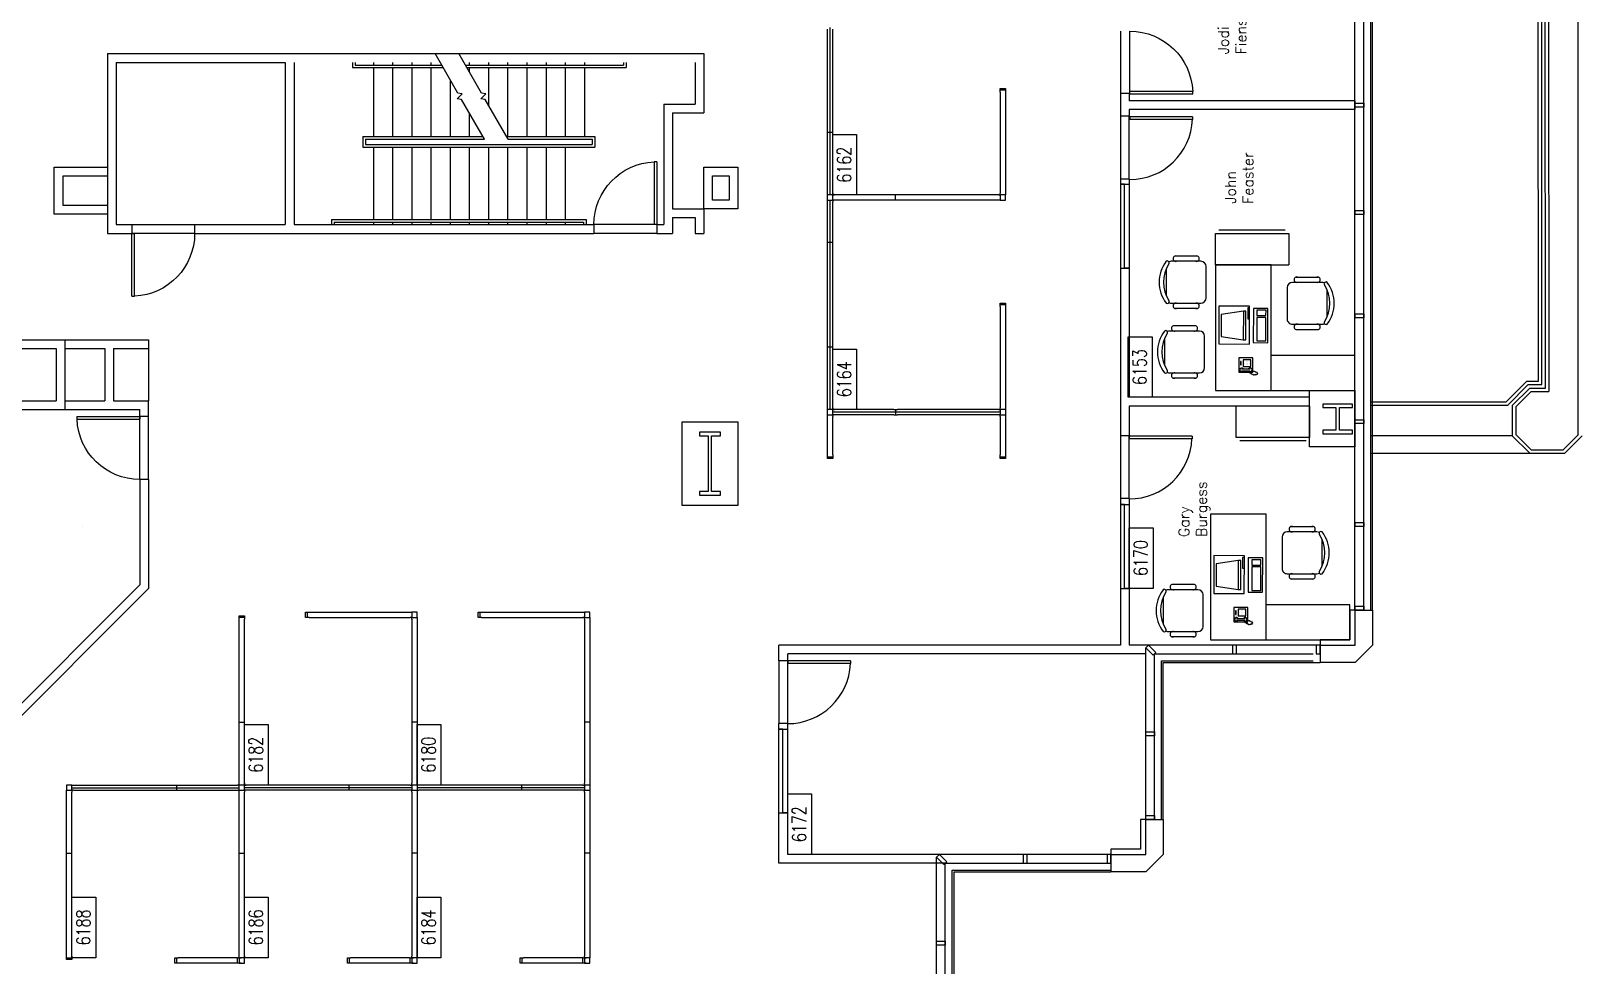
# Model space of a CAD drawing. Header units: millimetres. Extents: x 43 to 3711, y 1330 to 4598.
# Drawn here: x 1454 to 2342, y 3679 to 4215 of the extents above; entities that cross this region are included whole.
import ezdxf
from ezdxf.enums import TextEntityAlignment as Align

# ---------------------------------------------------------------- set-up
doc = ezdxf.new("R2010")
doc.units = ezdxf.units.MM
for name, color, linetype in [('CHAIRS', 4, 'Continuous'), ('CPU', 6, 'Continuous'), ('E-B-CORE', 8, 'Continuous'), ('E-B-FURR', 6, 'Continuous'), ('E-B-GLAZ', 8, 'Continuous'), ('E-B-MULL', 8, 'Continuous'), ('E-B-SHEL', 2, 'Continuous'), ('E-C-HEAD', 5, 'Continuous'), ('E-F-DOOR', 3, 'Continuous'), ('E-F-SILL', 8, 'Continuous'), ('E-F-STAIR', 8, 'Continuous'), ('E-F-TERR', 4, 'Continuous'), ('E-S-COLM', 8, 'Continuous'), ('EMPLOYEE', 1, 'Continuous'), ('FURNITURE', 3, 'Continuous'), ('PANELS_201', 6, 'Continuous'), ('PHONES', 4, 'Continuous'), ('RMNUM', 40, 'Continuous')]:
    doc.layers.add(name, color=color, linetype=linetype)
doc.styles.add('ARCHITXT', font='simplex.shx')
doc.styles.add('ROMANS', font='romans', dxfattribs={"width": 0.75, "height": 8})

# ---------------------------------------------------------------- blocks, each defined once
blk = doc.blocks.new('DR-36')
for p, q in [((0, 36), (0, 0)), ((0, 36), (1.5, 36)), ((1.5, 36), (1.5, 0)), ((0, 0), (1.5, 0))]:
    blk.add_line(p, q)
blk.add_arc((0, 0), 36, 0, 87.61406)
blk = doc.blocks.new('RMNUM')
at = {"layer": 'RMNUM'}
blk.add_lwpolyline([(-16.33354, 6.674702), (18.388073, 6.674702), (18.388073, -6.982766), (-16.33354, -6.982766), (-16.33354, 6.674702)], dxfattribs=at)
at = {"layer": 'RMNUM', "style": 'ROMANS', "width": 0.75}
blk.add_attdef('NUMBER', text='', height=8, dxfattribs=at).set_placement((1.027267, 0.114097), align=Align.MIDDLE_CENTER)
blk = doc.blocks.new('DESK3')
for p, q in [((72, 0), (0, 0)), ((0, 0), (0, -80)), ((72, -32), (72, 0)), ((0, -32), (72, -32)), ((20, -80), (20, -32)), ((0, -80), (20, -80))]:
    blk.add_line(p, q)
blk = doc.blocks.new('RECTANG')
for p, q in [((1, 1), (0, 1)), ((0, 1), (0, 0)), ((1, 0), (1, 1)), ((0, 0), (1, 0))]:
    blk.add_line(p, q)
blk = doc.blocks.new('FNPHONE')
for p, q in [((-9.1, 0.22), (-9.7, 0.02)), ((-8.9, 0.62), (-9.5, 0.42)), ((-8.7, 1.02), (-9.3, 0.82)), ((-8.5, 1.42), (-9.1, 1.22)), ((-8.3, 1.82), (-8.9, 1.62)), ((-7.14, 0.56), (-7.5, -0.58)), ((-7.29, 6.54), (-7.29, 1.54)), ((-6.29, 6.54), (-6.29, 1.54)), ((-3.87, 4.85), (-3.87, 4.85)), ((-3.87, 3.91), (-3.87, 3.91)), ((-3.87, 2.97), (-3.87, 2.97)), ((-3.87, 2.03), (-3.87, 2.03)), ((-2.94, 4.85), (-2.94, 4.85)), ((-2.94, 3.91), (-2.94, 3.91)), ((-2.94, 2.97), (-2.94, 2.97)), ((-2.94, 2.03), (-2.94, 2.03)), ((-2, 4.85), (-2, 4.85)), ((-2, 3.91), (-2, 3.91)), ((-2, 2.97), (-2, 2.97)), ((-2, 2.03), (-2, 2.03)), ((-9.3, -0.18), (-9.9, -0.38)), ((-9.3, -0.58), (-9.9, -0.78)), ((-9.3, -0.98), (-9.9, -1.18)), ((-9.3, -1.38), (-9.9, -1.58)), ((-9.1, -1.78), (-9.7, -1.98)), ((-8.9, -2.18), (-9.5, -2.38)), ((-8.43, -2.46), (-9.03, -2.66)), ((-7.9, -1.98), (-8.5, -2.18)), ((-7.7, -1.58), (-8.3, -1.78)), ((-7.5, -1.18), (-8.1, -1.38)), ((-7.3, -0.78), (-7.9, -0.98))]:
    blk.add_line(p, q)
for centre, start, end in [((-6.79, 6.54), 298.49146, 241.50854), ((-6.79, 1.54), 118.49146, 61.50854)]:
    blk.add_arc(centre, 1.05, start, end)
for p, xscale, yscale, zscale in [((-8.21, 0), 8.20528234483245, 8.104073169521023, 8.20528234483245), ((-4.81, 1.25), 3.75, 4.375, 3.75), ((-4.03, 6.72), 2.03125, 0.46875, 2.03125)]:
    blk.add_blockref('RECTANG', p, dxfattribs=dict(xscale=xscale, yscale=yscale, zscale=zscale))
blk = doc.blocks.new('CHAIR7')
for p, q in [((0, 9), (0, -9)), ((20, 12), (3, 12)), ((5.12, 15.04), (17.88, 15.04)), ((23, -7.44), (23, 7.44)), ((3, -12), (20, -12)), ((5.12, -15), (17.88, -15))]:
    blk.add_line(p, q)
for centre, radius, start, end in [((3, 9), 3, 90, 180), ((5.56, 13.54), 1.56, 73.7398, 286.2602), ((17.44, 13.54), 1.56, 253.7398, 106.2602), ((20, 9), 3, 62.41556, 90), ((22.34, 11.12), 1.1, 53.30994, 212.02741), ((4.82, 0), 19.64, 327.57575, 32.42425), ((7, 0), 20, 323.1301, 36.8699), ((3, -9), 3, 180, 270), ((5.56, -13.5), 1.56, 73.7398, 286.2602), ((17.44, -13.5), 1.56, 253.7398, 106.2602), ((20, -9), 3, 270, 297.58444), ((22.34, -11.12), 1.1, 147.97259, 306.69006)]:
    blk.add_arc(centre, radius, start, end)
blk = doc.blocks.new('IBMAT', base_point=(61, 306))
for p, q in [((75, 307), (75, 306)), ((81, 307), (75, 307)), ((81, 306), (81, 307))]:
    blk.add_line(p, q)
at = {"xscale": 21, "yscale": 17, "zscale": 21}
blk.add_blockref('RECTANG', (61, 306), dxfattribs=at)
blk = doc.blocks.new('KEYBOARD', base_point=(60, 294))
for p, xscale, yscale, zscale in [((60, 294), 19, 8, 19), ((61, 295), 13, 5, 13), ((75, 295), 3, 5, 3)]:
    blk.add_blockref('RECTANG', p, dxfattribs=dict(xscale=xscale, yscale=yscale, zscale=zscale))
blk = doc.blocks.new('COMPUTER')
for p, q in [((-6.64, 16.23), (-8.5, 3.5)), ((6.08, 16.23), (-6.64, 16.23)), ((8, 3.5), (6.08, 16.23)), ((-8.5, 3.5), (-8.5, 2.04)), ((8, 3.5), (-8.5, 3.5)), ((-8.5, 2.04), (8, 2.04)), ((8, 2.04), (8, 3.5))]:
    blk.add_line(p, q)
at = {"xscale": 1.033846153846154, "yscale": 1.033846153846154, "zscale": 1.033846153846154}
for name, p in [('IBMAT', (-10.86, 0)), ('KEYBOARD', (-10.05, -10.5))]:
    blk.add_blockref(name, p, dxfattribs=at)
blk = doc.blocks.new('FC42X18D')
for p, q in [((-21, 0), (-21, -18)), ((-21, 0), (21, 0)), ((21, -18), (21, 0)), ((-21, -18), (21, -18)), ((-19, -20), (19, -20))]:
    blk.add_line(p, q)
blk = doc.blocks.new('A$C2AA66EEE')
blk.add_line((1921.11, 1100.65), (1921.11, 1100.65))
at = {"layer": 'E-B-CORE'}
for p, q in [((1988, 1267), (1988, 1111)), ((1993, 1267), (1993, 1116)), ((2023, 1139), (2023, 1116)), ((2028, 1139), (2028, 1111)), ((2028, 1111), (1988, 1111)), ((2023, 1116), (1993, 1116)), ((2192, 1086.5), (2089, 1086.5)), ((2089, 1086.5), (2089, 1072.5)), ((2192, 1086.5), (2192, 744.5)), ((2187, 1081.5), (2094, 1081.5)), ((2094, 1081.5), (2094, 1072.5)), ((2187, 1081.5), (2187, 984.5)), ((2094, 1072.5), (2089, 1072.5)), ((2089, 1036.5), (2089, 807.5)), ((2094, 1036.5), (2089, 1036.5)), ((2094, 1036.5), (2094, 984.5)), ((2187, 984.5), (2094, 984.5)), ((2187, 979.5), (2094, 979.5)), ((2094, 979.5), (2094, 807.5)), ((2094, 807.5), (2089, 807.5)), ((2094, 771.5), (2089, 771.5)), ((2089, 771.5), (2089, 762.5)), ((2094, 771.5), (2094, 767.5)), ((2163, 767.5), (2094, 767.5)), ((2163, 767.5), (2163, 749.5)), ((2098, 762.5), (2089, 762.5)), ((2098, 762.5), (2098, 749.5)), ((2103, 762.5), (2103, 744.5)), ((2158, 762.5), (2103, 762.5)), ((2158, 762.5), (2158, 744.5)), ((2098, 749.5), (2089, 749.5)), ((2089, 749.5), (2089, 744.5)), ((2187, 749.5), (2163, 749.5)), ((2103, 744.5), (2089, 744.5)), ((2192, 744.5), (2158, 744.5))]:
    blk.add_line(p, q, dxfattribs=at)
for points in [[(2127, 744.5), (2127, 725), (2103, 725), (2103, 744.5)], [(2122, 739.5), (2122, 730), (2108, 730), (2108, 739.5)]]:
    blk.add_lwpolyline(points, close=True, dxfattribs=at)
at = {"layer": 'E-B-FURR'}
for p, q in [((1885.41, 1063), (1743, 1205.41)), ((1887.48, 1068), (1785.7, 1169.78)), ((1988, 1111), (1988, 1068)), ((1993, 1111), (1993, 1088)), ((2023, 1111), (2023, 1088)), ((2028, 1111), (2028, 1063)), ((2105, 1112), (2122, 1112)), ((2105, 1086.43), (2105, 1112)), ((2122, 1112), (2122, 1086.43)), ((2023, 1088), (1993, 1088)), ((2023, 1083), (1993, 1083)), ((1993, 1083), (1993, 1063)), ((2023, 1083), (2023, 1063)), ((1948, 1068), (1887.48, 1068)), ((1948, 1063), (1948, 1068)), ((1984, 1068), (1988, 1068)), ((1984, 1063), (1984, 1068)), ((1948, 1063), (1885.41, 1063)), ((1984, 1063), (1993, 1063)), ((2028, 1063), (2023, 1063)), ((1728, 701.4), (1808.05, 701.4)), ((1728, 606), (1728, 701.4)), ((1733, 696.4), (1808.05, 696.4)), ((1733, 609.41), (1733, 696.4)), ((1808.05, 696.4), (1808.05, 701.4)), ((1844.05, 701.4), (1853.05, 701.4)), ((1844.05, 696.4), (1844.05, 701.4)), ((1844.05, 696.4), (1848.05, 696.4)), ((1848.05, 491), (1848.05, 696.4)), ((1853.05, 505.52), (1853.05, 701.4)), ((1633, 611), (1731.41, 611)), ((1733, 511), (1733, 609.41)), ((1937, 505.52), (1853.05, 505.52)), ((1937, 500.52), (1853.05, 500.52)), ((1853.05, 489.25), (1853.05, 500.52)), ((1937, 500.52), (1937, 505.52)), ((2120.12, 505.52), (1973, 505.52)), ((1973, 500.52), (1973, 505.52)), ((1990.02, 500.52), (1973, 500.52)), ((1990.02, 397.11), (1990.02, 500.52)), ((1995.02, 397.11), (1995.02, 500.52)), ((2120.12, 500.52), (1995.02, 500.52)), ((2120.09, 500.35), (2120.09, 505.35)), ((2120.12, 500.52), (2120.12, 505.52)), ((2156.12, 500.52), (2156.12, 505.52)), ((2169.12, 505.52), (2156.12, 505.52)), ((2159.97, 500.52), (2156.12, 500.52)), ((2159.97, 371.06), (2159.97, 500.52)), ((2164.97, 371.06), (2164.97, 500.52)), ((2169.12, 500.52), (2164.97, 500.52)), ((2169.12, 500.52), (2169.12, 505.52)), ((1753, 491), (1851.41, 491)), ((1853, 391), (1853, 489.41)), ((1966.65, 371.09), (1966.65, 397.11)), ((1873, 371.06), (2504, 371.06)), ((2164.93, 371.06), (2159.93, 371.06))]:
    blk.add_line(p, q, dxfattribs=at)
for points in [[(2100, 1086.5), (2100, 1117), (2127, 1117)], [(2127, 1117), (2127, 1086.5)], [(1753, 491), (1753, 494), (1736, 494), (1736, 511), (1733, 511)], [(1873, 371), (1873, 374), (1856, 374), (1856, 391), (1853, 391)], [(1999, 397.11), (1999, 371.09), (1966.65, 371.09)], [(1966.65, 397.11), (1999, 397.11)]]:
    blk.add_lwpolyline(points, dxfattribs=at)
blk.add_lwpolyline([(1981, 757), (1981, 725), (1933, 725), (1933, 757)], close=True, dxfattribs=at)
at = {"layer": 'E-B-GLAZ'}
for p, q in [((1633, 606), (1728, 606)), ((1728, 606), (1728, 511)), ((1633, 602), (1724, 602)), ((1633, 601), (1723, 601)), ((1723, 601), (1723, 511)), ((1724, 602), (1724, 511)), ((1753, 486), (1848, 486)), ((1753, 482), (1844, 482)), ((1753, 481), (1843, 481)), ((1843, 481), (1843, 391)), ((1844, 482), (1844, 395)), ((1848, 486), (1848, 395)), ((1873, 366), (2504, 366)), ((1873, 362), (2504.1, 362)), ((1873, 361), (2504.1, 361))]:
    blk.add_line(p, q, dxfattribs=at)
for points in [[(1756.86, 701.56), (1756.86, 696.56), (1756.86, 699.2), (1804.86, 699.2), (1804.86, 701.56), (1804.86, 696.56)], [(1885.53, 505.52), (1885.53, 500.52), (1885.53, 503.16), (1933.53, 503.16), (1933.53, 505.52), (1933.53, 500.52)], [(2069.12, 505.52), (2069.12, 500.52), (2069.12, 503.16), (2117.12, 503.16), (2117.12, 505.52), (2117.12, 500.52)]]:
    blk.add_lwpolyline(points, dxfattribs=at)
at = {"layer": 'E-B-MULL'}
for points in [[(1681.08, 606), (1681.08, 611), (1683.33, 611), (1683.33, 606)], [(1727.2, 606.8), (1731.41, 611), (1733, 609.41), (1728.8, 605.2)], [(1728, 559.08), (1733, 559.08), (1733, 561.33), (1728, 561.33)], [(1728, 511), (1733, 511), (1733, 513.25), (1728, 513.25)], [(1753, 486), (1753, 491), (1755.25, 491), (1755.25, 486)], [(1801.08, 486), (1801.08, 491), (1803.33, 491), (1803.33, 486)], [(1847.2, 486.8), (1851.41, 491), (1853, 489.41), (1848.8, 485.2)], [(1848, 439.08), (1853, 439.08), (1853, 441.33), (1848, 441.33)], [(1848, 391), (1853, 391), (1853, 393.25), (1848, 393.25)], [(1873, 366), (1873, 371), (1875.25, 371), (1875.25, 366)], [(1921.08, 366), (1921.08, 371), (1923.33, 371), (1923.33, 366)], [(1979.94, 366), (1979.94, 371), (1982.19, 371), (1982.19, 366)], [(2040.62, 366), (2040.62, 371), (2042.87, 371), (2042.87, 366)], [(2099.77, 366), (2099.77, 371), (2102.02, 371), (2102.02, 366)], [(2161.3, 366), (2161.3, 371), (2163.55, 371), (2163.55, 366)]]:
    blk.add_lwpolyline(points, close=True, dxfattribs=at)
at = {"layer": 'E-B-SHEL'}
for p, q in [((1733, 511), (1723, 511)), ((1723, 491), (1723, 511)), ((1733, 511), (1733, 491)), ((1733, 481), (1723, 491)), ((1733, 491), (1753, 491)), ((1753, 491), (1753, 481)), ((1753, 481), (1733, 481)), ((1853, 391), (1843, 391)), ((1843, 371), (1843, 391)), ((1853, 391), (1853, 371)), ((1853, 361), (1843, 371)), ((1853, 371), (1873, 371)), ((1873, 371), (1873, 361)), ((1873, 361), (1853, 361))]:
    blk.add_line(p, q, dxfattribs=at)
at = {"layer": 'E-C-HEAD'}
for p, q in [((1948, 1068), (1984, 1068)), ((2089, 1036.5), (2089, 1072.5)), ((2094, 1072.5), (2094, 1036.5)), ((1948, 1063), (1984, 1063)), ((2023, 1063), (1993, 1063)), ((2089, 771.5), (2089, 807.5)), ((2094, 771.5), (2094, 807.5)), ((1844.05, 701.4), (1808.05, 701.4)), ((1808.05, 696.4), (1844.05, 696.4)), ((1972.83, 505.52), (1936.83, 505.52)), ((1936.83, 500.52), (1972.83, 500.52)), ((2155.92, 505.49), (2119.92, 505.49)), ((2119.92, 500.49), (2155.92, 500.49)), ((2168.8, 505.42), (2204.8, 505.42)), ((2204.8, 500.42), (2168.8, 500.42))]:
    blk.add_line(p, q, dxfattribs=at)
at = {"layer": 'E-F-SILL'}
blk.add_lwpolyline([(1976, 371), (1976, 371), (1976, 371)], dxfattribs=at)
at = {"layer": 'E-F-STAIR'}
for p, q in [((2097, 958), (2094, 958)), ((2095.5, 956.5), (2094, 956.5)), ((2095.5, 956.5), (2095.5, 813.5)), ((2097, 958), (2097, 812)), ((2184, 946), (2184, 894)), ((2187, 946), (2184, 946)), ((2185.5, 944.5), (2185.5, 894.87)), ((2187, 944.5), (2185.5, 944.5)), ((2095.5, 934), (2094, 934)), ((2138.5, 934), (2097, 934)), ((2138.5, 940), (2138.5, 807)), ((2144.5, 940), (2138.5, 940)), ((2140, 938.5), (2140, 808.5)), ((2143, 938.5), (2140, 938.5)), ((2143, 938.5), (2143, 870.33)), ((2144.5, 940), (2144.5, 871.2)), ((2184, 934), (2144.5, 934)), ((2187, 934), (2185.5, 934)), ((2095.5, 923), (2094, 923)), ((2138.5, 923), (2097, 923)), ((2184, 923), (2144.5, 923)), ((2187, 923), (2185.5, 923)), ((2095.5, 912), (2094, 912)), ((2138.5, 912), (2097, 912)), ((2184, 912), (2144.5, 912)), ((2187, 912), (2185.5, 912)), ((2095.5, 901), (2094, 901)), ((2138.5, 901), (2097, 901)), ((2184, 901), (2144.5, 901)), ((2187, 901), (2185.5, 901)), ((2095.5, 890), (2094, 890)), ((2138.5, 890), (2097, 890)), ((2177.06, 890), (2144.5, 890)), ((2184, 880.44), (2184, 789)), ((2185.5, 881.3), (2185.5, 790.5)), ((2095.5, 879), (2094, 879)), ((2138.5, 879), (2097, 879)), ((2158.01, 879), (2144.5, 879)), ((2184, 879), (2181.51, 879)), ((2187, 879), (2185.5, 879)), ((2095.5, 868), (2094, 868)), ((2138.5, 868), (2097, 868)), ((2184, 868), (2162.46, 868)), ((2187, 868), (2185.5, 868)), ((2095.5, 857), (2094, 857)), ((2138.5, 857), (2097, 857)), ((2143, 856.77), (2143, 808.5)), ((2144.5, 857.63), (2144.5, 807)), ((2184, 857), (2144.5, 857)), ((2187, 857), (2185.5, 857)), ((2095.5, 846), (2094, 846)), ((2138.5, 846), (2097, 846)), ((2184, 846), (2144.5, 846)), ((2187, 846), (2185.5, 846)), ((2095.5, 835), (2094, 835)), ((2138.5, 835), (2097, 835)), ((2184, 835), (2144.5, 835)), ((2187, 835), (2185.5, 835)), ((2095.5, 824), (2094, 824)), ((2138.5, 824), (2097, 824)), ((2184, 824), (2144.5, 824)), ((2187, 824), (2185.5, 824)), ((2095.5, 813.5), (2094, 813.5)), ((2097, 812), (2094, 812)), ((2143, 808.5), (2140, 808.5)), ((2184, 813), (2144.5, 813)), ((2187, 813), (2185.5, 813)), ((2144.5, 807), (2138.5, 807)), ((2187, 789), (2184, 789)), ((2187, 790.5), (2185.5, 790.5))]:
    blk.add_line(p, q, dxfattribs=at)
for points in [[(2143, 870.33), (2165.69, 883.43), (2166.02, 885.93), (2168.94, 883), (2169.27, 885.5), (2192, 898.62)], [(2143, 856.77), (2165.69, 869.87), (2166.02, 872.36), (2168.94, 869.44), (2169.27, 871.94), (2192, 885.06)]]:
    blk.add_lwpolyline(points, dxfattribs=at)
at = {"layer": 'E-F-TERR'}
for p, q in [((1962.98, 362.04), (1962.98, 266.4)), ((1963, 361), (1963, 261)), ((1972.98, 280.82), (1972.98, 362.04)), ((1990.31, 283.65), (1990.31, 362.04)), ((1992.31, 284.48), (1992.31, 362.04)), ((2004.31, 272.48), (1992.31, 284.48)), ((1972.98, 280.82), (1962.98, 270.82)), ((1973.81, 278.82), (1964.98, 270)), ((1990.31, 280.82), (1972.98, 280.82)), ((1989.48, 278.82), (1973.81, 278.82)), ((1998.31, 270), (1989.48, 278.82)), ((2002.31, 271.65), (1990.31, 283.65)), ((2000.31, 270.82), (1990.31, 280.82)), ((1962.98, 270.75), (1962.98, 250.75)), ((1962.98, 270.75), (1962.98, 250.75)), ((1964.98, 270), (1964.98, 251.58)), ((1998.31, 270), (1998.31, 259.89)), ((2000.31, 270.82), (2000.31, 261.82)), ((2002.31, 271.65), (2002.31, 263.82)), ((2004.31, 272.48), (2004.31, 265.82)), ((2505.68, 260.22), (1998.31, 259.89)), ((2000.31, 261.82), (2503.68, 262.15)), ((2002.31, 263.82), (2501.68, 264.15)), ((2004.31, 265.82), (2499.68, 266.15)), ((1962.98, 250.75), (1972.91, 240.82)), ((1964.98, 251.58), (1973.74, 242.82)), ((2530.25, 243.15), (1973.41, 243.15))]:
    blk.add_line(p, q, dxfattribs=at)
at = {"layer": 'E-S-COLM'}
for points in [[(1973, 735), (1975, 735), (1975, 747), (1973, 747), (1973, 742), (1941, 742), (1941, 747), (1939, 747), (1939, 735), (1941, 735), (1941, 740), (1973, 740)], [(1989.15, 372.5), (1991.15, 372.5), (1991.15, 389.5), (1989.15, 389.5), (1989.15, 382), (1976.15, 382), (1976.15, 389.5), (1974.15, 389.5), (1974.15, 372.5), (1976.15, 372.5), (1976.15, 380), (1989.15, 380)]]:
    blk.add_lwpolyline(points, close=True, dxfattribs=at)
at = {"layer": 'PANELS_201', "linetype": 'Continuous'}
for p, q in [((1673.79, 1010.9), (1670.79, 1010.9)), ((1673.79, 911.9), (1670.79, 911.9)), ((1673.79, 812.9), (1670.79, 812.9))]:
    blk.add_line(p, q, dxfattribs=at)
for points in [[(1674.79, 1106.9), (1673.79, 1106.9), (1672.79, 1106.9), (1672.79, 1109.9), (1674.79, 1109.9)], [(1673.79, 1109.9), (1673.79, 1106.9)], [(1674.79, 1109.9), (1732.79, 1109.9)], [(1674.79, 1106.9), (1732.79, 1106.9)], [(1732.79, 1109.9), (1734.79, 1109.9)], [(1732.79, 1106.9), (1734.79, 1106.9)], [(1733.79, 1109.9), (1733.79, 1106.9)], [(1734.79, 1109.9), (1768.79, 1109.9)], [(1734.79, 1106.9), (1768.79, 1106.9)], [(1768.79, 1109.9), (1769.79, 1109.9), (1769.79, 1106.9), (1768.79, 1106.9)], [(1772.79, 1106.9), (1772.79, 1109.9), (1769.79, 1109.9)], [(1769.79, 1105.9), (1769.79, 1106.9), (1772.79, 1106.9), (1772.79, 1105.9)], [(1769.79, 1105.9), (1769.79, 1047.9)], [(1771.29, 1106.9), (1771.29, 1046.9)], [(1772.79, 1105.9), (1772.79, 1047.9)], [(1670.79, 1045.9), (1670.79, 1046.9), (1670.79, 1047.9), (1673.79, 1047.9), (1673.79, 1045.9)], [(1673.79, 1046.9), (1670.79, 1046.9)], [(1670.79, 1011.9), (1670.79, 1045.9)], [(1673.79, 1011.9), (1673.79, 1045.9)], [(1769.79, 1047.9), (1769.79, 1045.9)], [(1772.79, 1046.9), (1769.79, 1046.9)], [(1769.79, 1045.9), (1769.79, 1011.9)], [(1771.29, 1046.9), (1771.29, 1010.9)], [(1772.79, 1047.9), (1772.79, 1045.9)], [(1772.79, 1045.9), (1772.79, 1011.9)], [(1670.79, 1009.9), (1670.79, 1010.9), (1670.79, 1011.9), (1673.79, 1011.9), (1673.79, 1009.9)], [(1673.79, 1011.9), (1673.79, 1010.9), (1670.79, 1010.9), (1670.79, 1011.9)], [(1670.79, 1010.9), (1670.79, 1007.9), (1673.79, 1007.9)], [(1674.79, 1007.9), (1673.79, 1007.9), (1673.79, 1010.9), (1674.79, 1010.9)], [(1674.79, 1010.9), (1732.79, 1010.9)], [(1674.79, 1007.9), (1732.79, 1007.9)], [(1732.79, 1010.9), (1734.79, 1010.9)], [(1732.79, 1007.9), (1734.79, 1007.9)], [(1733.79, 1010.9), (1733.79, 1007.9)], [(1734.79, 1010.9), (1768.79, 1010.9)], [(1734.79, 1007.9), (1768.79, 1007.9)], [(1768.79, 1010.9), (1769.79, 1010.9), (1769.79, 1007.9), (1768.79, 1007.9)], [(1769.79, 1011.9), (1769.79, 1010.9), (1772.79, 1010.9), (1772.79, 1011.9)], [(1769.79, 1006.9), (1769.79, 1007.9), (1772.79, 1007.9), (1772.79, 1006.9)], [(1769.79, 948.9), (1769.79, 1006.9)], [(1771.29, 947.9), (1771.29, 1007.9)], [(1773.79, 1007.9), (1772.79, 1007.9), (1772.79, 1010.9), (1773.79, 1010.9)], [(1772.79, 948.9), (1772.79, 1006.9)], [(1773.79, 1010.9), (1807.79, 1010.9)], [(1773.79, 1007.9), (1807.79, 1007.9)], [(1807.79, 1010.9), (1809.79, 1010.9)], [(1807.79, 1007.9), (1809.79, 1007.9)], [(1808.79, 1010.9), (1808.79, 1007.9)], [(1809.79, 1010.9), (1867.79, 1010.9)], [(1809.79, 1007.9), (1867.79, 1007.9)], [(1867.79, 1010.9), (1868.79, 1010.9), (1869.79, 1010.9), (1869.79, 1007.9), (1867.79, 1007.9)], [(1868.79, 1007.9), (1868.79, 1010.9)], [(1868.79, 970.9), (1868.79, 971.9), (1868.79, 972.9), (1871.79, 972.9), (1871.79, 970.9)], [(1871.79, 971.9), (1868.79, 971.9)], [(1868.79, 970.9), (1868.79, 912.9)], [(1871.79, 970.9), (1871.79, 912.9)], [(1670.79, 946.9), (1670.79, 947.9), (1670.79, 948.9), (1673.79, 948.9), (1673.79, 946.9)], [(1673.79, 947.9), (1670.79, 947.9)], [(1670.79, 912.9), (1670.79, 946.9)], [(1673.79, 912.9), (1673.79, 946.9)], [(1769.79, 946.9), (1769.79, 948.9)], [(1769.79, 947.9), (1772.79, 947.9)], [(1769.79, 912.9), (1769.79, 946.9)], [(1771.29, 911.9), (1771.29, 947.9)], [(1772.79, 946.9), (1772.79, 948.9)], [(1772.79, 912.9), (1772.79, 946.9)], [(1673.79, 912.9), (1673.79, 911.9), (1670.79, 911.9), (1670.79, 912.9)], [(1670.79, 910.9), (1670.79, 911.9), (1670.79, 912.9), (1673.79, 912.9), (1673.79, 910.9)], [(1670.79, 911.9), (1670.79, 908.9), (1673.79, 908.9)], [(1674.79, 908.9), (1673.79, 908.9), (1673.79, 911.9), (1674.79, 911.9)], [(1732.79, 911.9), (1674.79, 911.9)], [(1732.79, 908.9), (1674.79, 908.9)], [(1734.79, 911.9), (1732.79, 911.9)], [(1734.79, 908.9), (1732.79, 908.9)], [(1733.79, 908.9), (1733.79, 911.9)], [(1768.79, 911.9), (1734.79, 911.9)], [(1768.79, 908.9), (1734.79, 908.9)], [(1768.79, 911.9), (1769.79, 911.9), (1769.79, 908.9), (1768.79, 908.9)], [(1772.79, 912.9), (1772.79, 911.9), (1769.79, 911.9), (1769.79, 912.9)], [(1772.79, 907.9), (1772.79, 908.9), (1769.79, 908.9), (1769.79, 907.9)], [(1769.79, 849.9), (1769.79, 907.9)], [(1771.29, 848.9), (1771.29, 908.9)], [(1773.79, 908.9), (1772.79, 908.9), (1772.79, 911.9), (1773.79, 911.9)], [(1772.79, 849.9), (1772.79, 907.9)], [(1807.79, 911.9), (1773.79, 911.9)], [(1807.79, 908.9), (1773.79, 908.9)], [(1809.79, 911.9), (1807.79, 911.9)], [(1809.79, 908.9), (1807.79, 908.9)], [(1808.79, 908.9), (1808.79, 911.9)], [(1867.79, 911.9), (1809.79, 911.9)], [(1867.79, 908.9), (1809.79, 908.9)], [(1867.79, 911.9), (1868.79, 911.9), (1868.79, 908.9), (1867.79, 908.9)], [(1871.79, 912.9), (1871.79, 911.9), (1868.79, 911.9), (1868.79, 912.9)], [(1868.79, 908.9), (1871.79, 908.9), (1871.79, 911.9)], [(1868.79, 871.9), (1868.79, 872.9), (1868.79, 873.9), (1871.79, 873.9), (1871.79, 871.9)], [(1871.79, 872.9), (1868.79, 872.9)], [(1868.79, 871.9), (1868.79, 813.9)], [(1871.79, 871.9), (1871.79, 813.9)], [(1670.79, 847.9), (1670.79, 848.9), (1670.79, 849.9), (1673.79, 849.9), (1673.79, 847.9)], [(1673.79, 848.9), (1670.79, 848.9)], [(1670.79, 813.9), (1670.79, 847.9)], [(1673.79, 813.9), (1673.79, 847.9)], [(1769.79, 847.9), (1769.79, 849.9)], [(1769.79, 848.9), (1772.79, 848.9)], [(1769.79, 813.9), (1769.79, 847.9)], [(1771.29, 812.9), (1771.29, 848.9)], [(1772.79, 847.9), (1772.79, 849.9)], [(1772.79, 813.9), (1772.79, 847.9)], [(1673.79, 813.9), (1673.79, 812.9), (1670.79, 812.9), (1670.79, 813.9)], [(1670.79, 811.9), (1670.79, 812.9), (1670.79, 813.9), (1673.79, 813.9), (1673.79, 811.9)], [(1670.79, 812.9), (1670.79, 809.9), (1673.79, 809.9)], [(1674.79, 809.9), (1673.79, 809.9), (1673.79, 812.9), (1674.79, 812.9)], [(1732.79, 812.9), (1674.79, 812.9)], [(1732.79, 809.9), (1674.79, 809.9)], [(1734.79, 812.9), (1732.79, 812.9)], [(1734.79, 809.9), (1732.79, 809.9)], [(1733.79, 809.9), (1733.79, 812.9)], [(1768.79, 812.9), (1734.79, 812.9)], [(1768.79, 809.9), (1734.79, 809.9)], [(1768.79, 812.9), (1769.79, 812.9), (1769.79, 809.9), (1768.79, 809.9)], [(1772.79, 813.9), (1772.79, 812.9), (1769.79, 812.9), (1769.79, 813.9)], [(1772.79, 809.9), (1769.79, 809.9)], [(1773.79, 809.9), (1772.79, 809.9), (1772.79, 812.9), (1773.79, 812.9)], [(1807.79, 812.9), (1773.79, 812.9)], [(1807.79, 809.9), (1773.79, 809.9)], [(1809.79, 812.9), (1807.79, 812.9)], [(1809.79, 809.9), (1807.79, 809.9)], [(1808.79, 809.9), (1808.79, 812.9)], [(1867.79, 812.9), (1809.79, 812.9)], [(1867.79, 809.9), (1809.79, 809.9)], [(1867.79, 812.9), (1868.79, 812.9), (1868.79, 809.9), (1867.79, 809.9)], [(1871.79, 813.9), (1871.79, 812.9), (1868.79, 812.9), (1868.79, 813.9)], [(1868.79, 809.9), (1871.79, 809.9), (1871.79, 812.9)], [(1962, 670.5), (1961, 670.5), (1960, 670.5), (1960, 673.5), (1962, 673.5)], [(1961, 673.5), (1961, 670.5)], [(1962, 673.5), (1984, 673.5)], [(1962, 670.5), (1984, 670.5)], [(1984, 673.5), (1985, 673.5), (1985, 670.5), (1984, 670.5)], [(1985, 673.5), (1988, 673.5)], [(1985, 669.5), (1985, 670.5), (1988, 670.5), (1988, 669.5)], [(1985, 635.5), (1985, 669.5)], [(1986.5, 634.5), (1986.5, 670.5)], [(1989, 670.5), (1988, 670.5), (1988, 673.5), (1989, 673.5)], [(1988, 672), (2024, 672)], [(1988, 635.5), (1988, 669.5)], [(1989, 673.5), (2023, 673.5)], [(1989, 670.5), (2023, 670.5)], [(2023, 673.5), (2025, 673.5)], [(2023, 670.5), (2025, 670.5)], [(2024, 673.5), (2024, 670.5)], [(2024, 672), (2084, 672)], [(2025, 673.5), (2083, 673.5)], [(2025, 670.5), (2083, 670.5)], [(2083, 673.5), (2085, 673.5)], [(2083, 670.5), (2085, 670.5)], [(2084, 673.5), (2084, 670.5)], [(2084, 672), (2108, 672)], [(2085, 673.5), (2107, 673.5)], [(2085, 670.5), (2107, 670.5)], [(2107, 673.5), (2108, 673.5), (2108, 670.5), (2107, 670.5)], [(2108, 673.5), (2111, 673.5)], [(2108, 669.5), (2108, 670.5), (2111, 670.5), (2111, 669.5)], [(2108, 635.5), (2108, 669.5)], [(2112, 670.5), (2111, 670.5), (2111, 673.5), (2112, 673.5)], [(2111, 672), (2147, 672)], [(2111, 635.5), (2111, 669.5)], [(2112, 673.5), (2146, 673.5)], [(2112, 670.5), (2146, 670.5)], [(2146, 673.5), (2148, 673.5)], [(2146, 670.5), (2148, 670.5)], [(2147, 673.5), (2147, 670.5)], [(2147, 672), (2207, 672)], [(2148, 673.5), (2206, 673.5)], [(2148, 670.5), (2206, 670.5)], [(1985, 635.5), (1985, 633.5)], [(1988, 634.5), (1985, 634.5)], [(1985, 575.5), (1985, 633.5)], [(1986.5, 574.5), (1986.5, 634.5)], [(1988, 635.5), (1988, 633.5)], [(1988, 575.5), (1988, 633.5)], [(2108, 633.5), (2108, 635.5)], [(2108, 634.5), (2111, 634.5)], [(2108, 575.5), (2108, 633.5)], [(2111, 633.5), (2111, 635.5)], [(2111, 575.5), (2111, 633.5)], [(1962, 571.5), (1961, 571.5), (1960, 571.5), (1960, 574.5), (1962, 574.5)], [(1961, 574.5), (1961, 571.5)], [(1984, 574.5), (1962, 574.5)], [(1984, 571.5), (1962, 571.5)], [(1984, 574.5), (1985, 574.5), (1985, 571.5), (1984, 571.5)], [(1988, 575.5), (1988, 574.5), (1985, 574.5), (1985, 575.5)], [(1988, 571.5), (1985, 571.5)], [(1989, 571.5), (1988, 571.5), (1988, 574.5), (1989, 574.5)], [(2047, 574.5), (1989, 574.5)], [(2047, 571.5), (1989, 571.5)], [(2047, 574.5), (2048, 574.5), (2049, 574.5), (2049, 571.5), (2047, 571.5)], [(2048, 571.5), (2048, 574.5)], [(2111, 575.5), (2111, 574.5), (2108, 574.5), (2108, 575.5)], [(2108, 574.5), (2108, 571.5), (2111, 571.5)], [(2112, 571.5), (2111, 571.5), (2111, 574.5), (2112, 574.5)], [(2170, 574.5), (2112, 574.5)], [(2170, 571.5), (2112, 571.5)], [(2170, 574.5), (2171, 574.5), (2172, 574.5), (2172, 571.5), (2170, 571.5)], [(2171, 571.5), (2171, 574.5)]]:
    blk.add_lwpolyline(points, dxfattribs=at)
for p, values in [((1690.13, 1100.23), {'NUMBER': '6188'}), ((1690.13, 1001.23), {'NUMBER': '6186'}), ((1789.13, 1001.23), {'NUMBER': '6182'}), ((1690.13, 902.23), {'NUMBER': '6184'}), ((1789.13, 902.23), {'NUMBER': '6180'}), ((1749.33, 689.73), {'NUMBER': '6172'}), ((2004.33, 663.83), {'NUMBER': '6164'}), ((2127.33, 663.83), {'NUMBER': '6162'}), ((1901.87, 493.85), {'NUMBER': '6170'}), ((2011.36, 494.42), {'NUMBER': '6153'})]:
    blk.add_blockref('RMNUM', p).add_auto_attribs(values)
at = {"layer": 'CHAIRS', "lineweight": -3}
for p, rotation in [((1872.76, 458.11), 90), ((2021.03, 457.3), 90), ((2060.99, 456.39), 90), ((1905.91, 412.87), 270), ((2048.91, 409.95), 270)]:
    blk.add_blockref('CHAIR7', p, dxfattribs=dict(at, rotation=rotation))
at = {"layer": 'CPU', "lineweight": -3, "rotation": 359.8405448757372}
for p in [(1893.41, 434.48), (2036.41, 431.57)]:
    blk.add_blockref('COMPUTER', p, dxfattribs=at)
at = {"layer": 'E-F-DOOR', "xscale": -1}
blk.add_blockref('DR-36', (1984, 1068), dxfattribs=at)
for p, rotation in [((2089, 1072.5), 90), ((2094, 771.5), 270), ((2168.87, 500.1), 180)]:
    blk.add_blockref('DR-36', p, dxfattribs=dict(at, rotation=rotation))
at = {"layer": 'E-F-DOOR', "rotation": 180}
for p in [(1843.99, 696.38), (1972.77, 500.5), (2155.86, 500.17)]:
    blk.add_blockref('DR-36', p, dxfattribs=at)
at = {"layer": 'FURNITURE', "lineweight": -3, "rotation": 359.9950299738796}
for p in [(1856.01, 454), (1999.01, 451.09)]:
    blk.add_blockref('DESK3', p, dxfattribs=at)
at = {"layer": 'FURNITURE', "lineweight": -3, "xscale": -1}
for p, rotation in [((2071.01, 430.08), 90), ((1990.02, 418.11), 270)]:
    blk.add_blockref('FC42X18D', p, dxfattribs=dict(at, rotation=rotation))
at = {"layer": 'PHONES', "lineweight": -3}
for p in [(1874.59, 432.47), (2017.59, 429.56)]:
    blk.add_blockref('FNPHONE', p, dxfattribs=at)
at = {"layer": 'EMPLOYEE', "lineweight": -3, "char_height": 6, "attachment_point": 1, "style": 'ARCHITXT'}
for s, insert, width in [('\\A1;Gary\\PBurgess', (1914.9, 472.09), 29.8117), ('\\A1;John\\PFeaster', (2105.93, 445.41), 27.8431), ('\\A1;Jodi\\PFienstein', (2191.62, 449.45), 32.7462)]:
    blk.add_mtext(s, dxfattribs=dict(at, insert=insert, width=width))

msp = doc.modelspace()

# ---------------------------------------------------------------- block references
at = {"rotation": 90}
msp.add_blockref('A$C2AA66EEE', (2584.251, 2009.724), dxfattribs=at)

doc.saveas('drawing.dxf')
